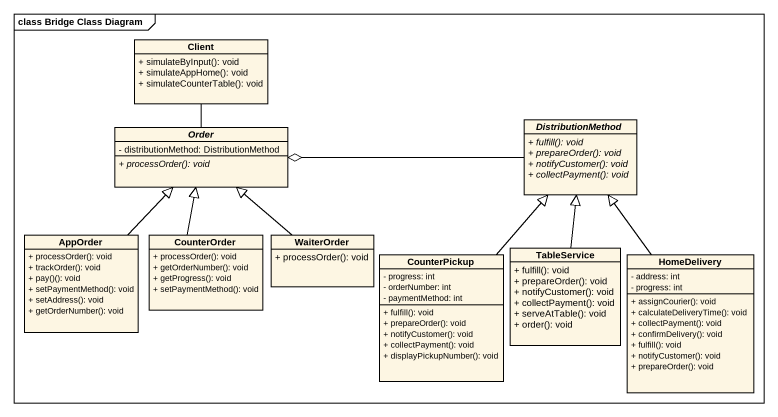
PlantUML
@startuml
mainframe class Bridge Class Diagram
hide circle
hide empty members
skinparam classAttributeIconSize 0
class Client {
  + simulateByInput(): void
  + simulateAppHome(): void
  + simulateCounterTable(): void
}
abstract class Order {
  - distributionMethod: DistributionMethod
  {abstract} + processOrder(): void
}
abstract class DistributionMethod {
  {abstract} + fulfill(): void
  {abstract} + prepareOrder(): void
  {abstract} + notifyCustomer(): void
  {abstract} + collectPayment(): void
}
class AppOrder {
  + processOrder(): void
  + trackOrder(): void
  + pay()(): void
  + setPaymentMethod(): void
  + setAddress(): void
  + getOrderNumber(): void
}
class CounterOrder {
  + processOrder(): void
  + getOrderNumber(): void
  + getProgress(): void
  + setPaymentMethod(): void
}
class WaiterOrder {
  + processOrder(): void
}
class CounterPickup {
  - progress: int
  - orderNumber: int
  - paymentMethod: int
  + fulfill(): void
  + prepareOrder(): void
  + notifyCustomer(): void
  + collectPayment(): void
  + displayPickupNumber(): void
}
class TableService {
  + fulfill(): void
  + prepareOrder(): void
  + notifyCustomer(): void
  + collectPayment(): void
  + serveAtTable(): void
  + order(): void
}
class HomeDelivery {
  - address: int
  - progress: int
  + assignCourier(): void
  + calculateDeliveryTime(): void
  + collectPayment(): void
  + confirmDelivery(): void
  + fulfill(): void
  + notifyCustomer(): void
  + prepareOrder(): void
}
Client -- Order
DistributionMethod -left-o Order
AppOrder -up-|> Order
CounterOrder -up-|> Order
WaiterOrder -up-|> Order
CounterPickup -up-|> DistributionMethod
TableService -up-|> DistributionMethod
HomeDelivery -up-|> DistributionMethod
@enduml
